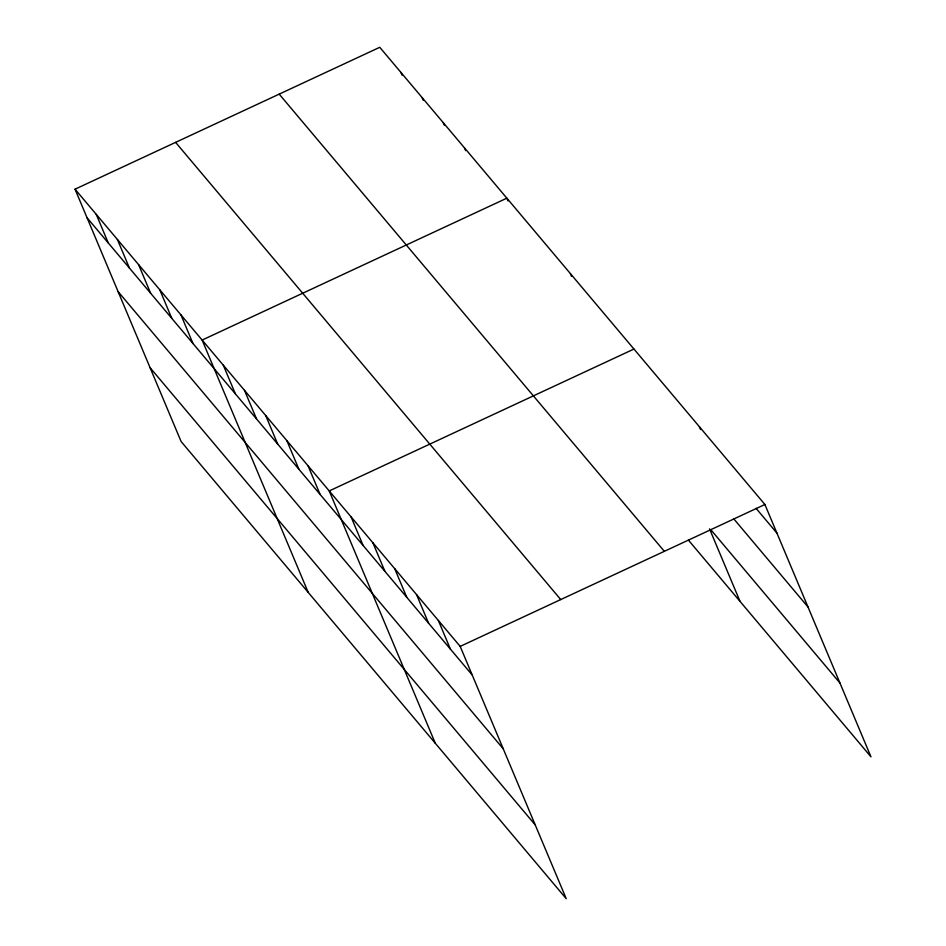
<?xml version="1.0" encoding="UTF-8"?>
<svg xmlns="http://www.w3.org/2000/svg" width="946" height="946" viewBox="0 0 946 946"><rect width="100%" height="100%" fill="white"/><g stroke="black" fill="none" stroke-linecap="round" stroke-linejoin="round"><path stroke-width="1.42" d="M75.041 189.188L460.182 646.39L566.24 898.7L181.1 441.498L75.041 189.188L379.76 47.3L764.9 504.502L870.959 756.812L688.44 540.142M633.95 349.05L329.232 490.939L435.29 743.249M460.182 646.39L764.9 504.502M756.031 508.298L776.914 533.083M733.93 519.047L807.943 606.918M710.872 529.784L839.918 682.977M279.2 94.127L664.34 551.329M175.601 142.361L560.73 599.563M87.056 217.769L472.196 674.971M118.096 291.605L503.225 748.806M150.071 367.675L535.2 824.865M699.425 426.776L700.56 429.496M709.535 528.873L740.009 601.36M570.403 273.619L571.55 276.338M508.002 200.895L506.855 198.175L202.137 340.063L308.195 592.373M464.486 147.883L465.633 150.603M443.307 122.744L444.454 125.463M422.129 97.592L423.264 100.311M400.938 72.452L402.085 75.172M438.353 620.481L450.367 649.062M416.536 594.573L428.55 623.154M394.707 568.664L406.721 597.245M372.878 542.756L384.892 571.337M351.061 516.847L363.075 545.428M308.053 465.799L320.067 494.38M286.863 440.647L298.889 469.228M265.684 415.507L277.698 444.088M244.506 390.355L256.52 418.936M223.315 365.215L235.341 393.796M180.958 314.923L192.972 343.504M159.768 289.772L171.794 318.353M138.589 264.632L150.603 293.213M117.41 239.48L129.425 268.061M96.232 214.328L108.246 242.921"/></g></svg>
